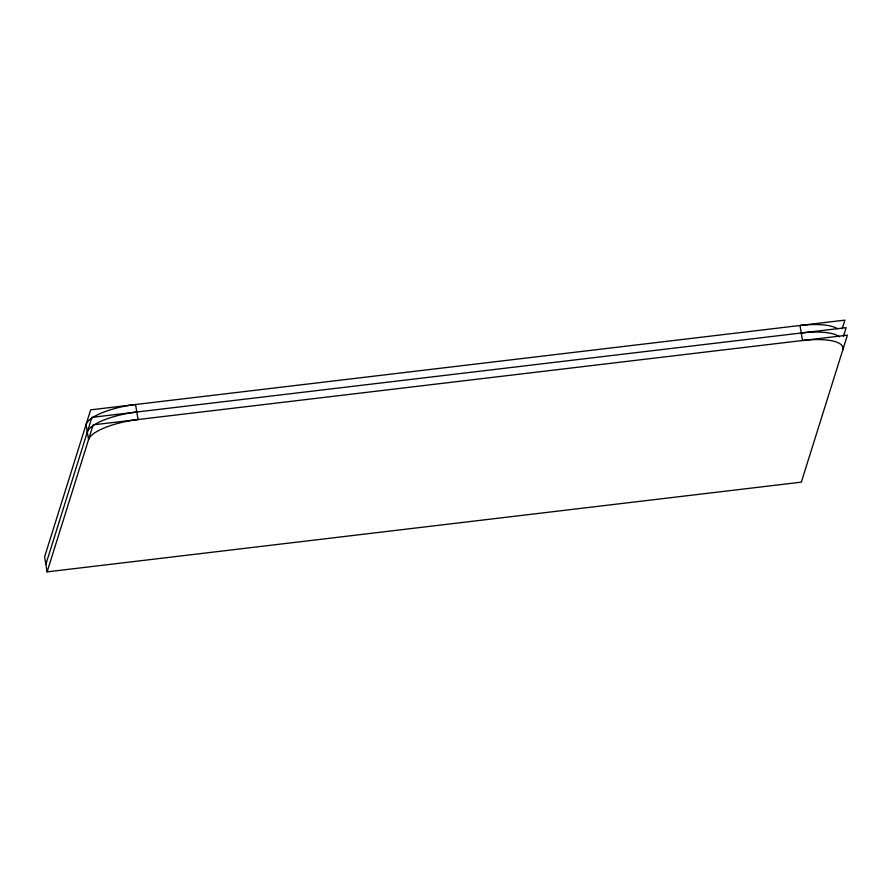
<?xml version="1.0" encoding="UTF-8"?>
<svg xmlns="http://www.w3.org/2000/svg" width="892" height="892" viewBox="0 0 892 892"><rect width="100%" height="100%" fill="white"/><g stroke="black" fill="none" stroke-linecap="round" stroke-linejoin="round"><path stroke-width="1.34" d="M45.849 564.346L91.921 417.356L846.151 327.654L843.464 336.228M47.109 571.861L93.169 424.871L847.4 335.169L801.339 482.148L47.109 571.861L44.6 556.831L90.661 409.852L844.891 320.139L842.204 328.713M842.795 349.865A45.693 13.904 -9.5 0 0 802.51 340.51L800.001 325.48A45.693 13.904 -9.5 0 1 837.488 328.747M801.25 332.995A45.693 13.904 -9.5 0 1 839.528 336.83M87.304 432.062A45.693 13.904 -9.5 0 1 93.069 425.618M94.296 424.804A45.693 13.904 -9.5 0 1 136.81 412.026M138.059 419.53L135.562 404.511A45.693 13.904 -9.5 0 0 86.056 424.547L88.564 439.578A45.693 13.904 -9.5 0 1 138.059 419.53"/></g></svg>
